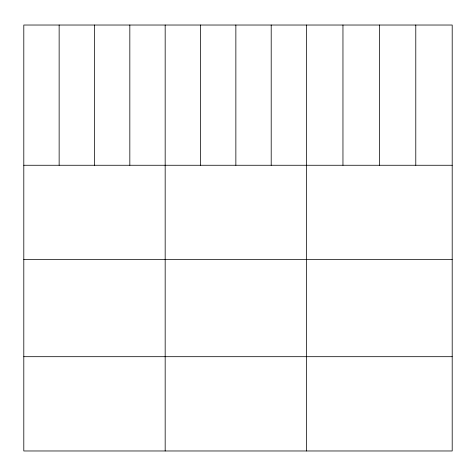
<?xml version="1.0" encoding="UTF-8"?>
<svg xmlns="http://www.w3.org/2000/svg" width="476" height="476" viewBox="0 0 476 476"><rect width="100%" height="100%" fill="white"/><g stroke="black" fill="none" stroke-linecap="round" stroke-linejoin="round"><path stroke-width="0.71" d="M452.2 165.261L452.2 450.974L23.8 450.974L23.8 25.026L452.2 25.026L452.2 165.261L23.8 165.261M23.8 259.545L452.2 259.545M23.8 356.691L452.2 356.691M415.786 25.026L415.786 165.261M379.372 25.026L379.372 165.261M342.958 25.026L342.958 165.261M306.544 25.026L306.544 450.974M271.201 25.026L271.201 165.261M235.858 25.026L235.858 165.261M200.515 25.026L200.515 165.261M165.172 25.026L165.172 450.974M129.829 25.026L129.829 165.261M94.486 25.026L94.486 165.261M59.143 25.026L59.143 165.261"/></g></svg>
